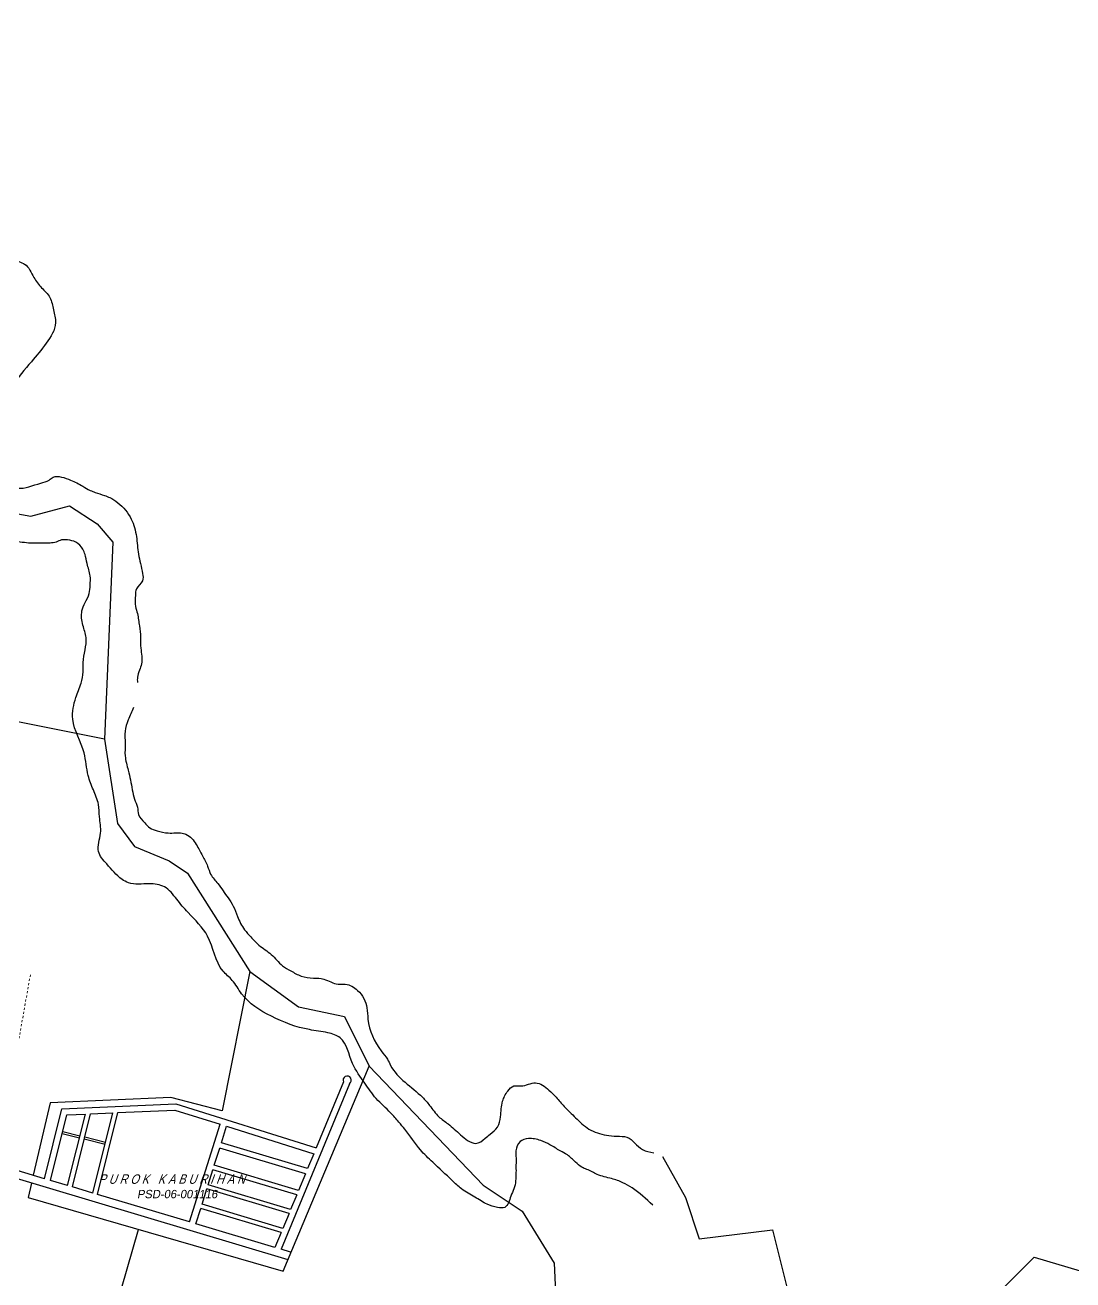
# Model space of a CAD drawing. Header units: inches. Extents: x -1369 to 1198, y -366 to 1398.
# Drawn here: x -408.8 to -358.7, y 1085.4 to 1145.3 of the extents above; entities that cross this region are included whole.
import ezdxf
from ezdxf.enums import TextEntityAlignment as Align

# ---------------------------------------------------------------- set-up
doc = ezdxf.new("R2010")
doc.units = ezdxf.units.IN
doc.header["$MEASUREMENT"] = 0
doc.linetypes.add('ACAD_ISO02W100', pattern=[15, 12, -3])
doc.layers.add('CREEK_RIVER', color=7, linetype='Continuous')
doc.layers.add('SUBLOTS', color=1, linetype='Continuous')
doc.layers.add('ROAD', color=8, linetype='Continuous', lineweight=20)
doc.layers.add('SUBDIVIDION', color=8, linetype='Continuous', lineweight=25)
doc.styles.add('LOT_NO', font='ARIALN.TTF', dxfattribs={"width": 1.5, "height": 1})
doc.styles.add('PX-0', font='leroy')

msp = doc.modelspace()

# ---------------------------------------------------------------- linework, layer by layer
at = {"color": 8}
for p, q in [((-407.0239, 1092.3825), (-406.2015, 1092.1783)), ((-407.0004, 1092.4773), (-406.1779, 1092.2732)), ((-405.9467, 1092.2157), (-404.9532, 1091.9691)), ((-405.9703, 1092.1209), (-404.9768, 1091.8743))]:
    msp.add_line(p, q, dxfattribs=at)
msp.add_arc((-393.4121, 1094.924), 0.1991, 302.01261, 204.165662, dxfattribs=at)
at = {"layer": 'CREEK_RIVER', "color": 8}
for points in [[(-417.2499, 1145.3298), (-416.8869, 1143.7871), (-416.6659, 1143.1247), (-416.5431, 1142.364), (-416.4204, 1141.9224), (-416.3713, 1141.1372), (-416.5923, 1139.7141), (-416.6905, 1139.0026), (-416.5923, 1138.5609), (-415.9784, 1137.5059), (-415.7083, 1136.8925), (-415.4382, 1136.3527), (-415.2418, 1136.2055), (-414.8489, 1136.1809), (-414.5297, 1136.0828), (-413.1301, 1135.8865), (-412.197, 1135.5675), (-411.4358, 1135.3712), (-409.9492, 1134.6231), (-409.3845, 1134.1324), (-408.8197, 1133.9116), (-408.3778, 1133.2737), (-408.0095, 1132.7829), (-407.6166, 1132.3167), (-407.4447, 1131.7279), (-407.3465, 1131.1145), (-407.7885, 1130.133), (-408.5005, 1129.2497), (-409.4233, 1128.1077), (-409.8162, 1127.617), (-410.4055, 1127.0281), (-410.6019, 1126.6846), (-410.9457, 1126.1939), (-410.9948, 1125.8994), (-410.9948, 1125.4578), (-410.7983, 1125.0161), (-410.6019, 1124.1819), (-410.4546, 1124.0347), (-410.3073, 1123.4458), (-410.0617, 1123.2495), (-409.6688, 1123.2495), (-409.1778, 1123.2005), (-408.0483, 1123.4458), (-407.6554, 1123.593), (-407.459, 1123.7403), (-407.0661, 1123.7403), (-406.6241, 1123.593), (-406.0348, 1123.2986), (-405.691, 1123.1023), (-405.4455, 1123.0042), (-405.0035, 1122.857), (-404.758, 1122.7588), (-404.3651, 1122.5135), (-403.7266, 1121.728), (-403.4811, 1120.8941), (-403.3829, 1120.0598), (-403.1865, 1119.1275), (-403.1865, 1118.784), (-403.4811, 1118.3914), (-403.5303, 1118.0969), (-403.5303, 1117.5571), (-403.432, 1117.2136), (-403.3829, 1116.9192), (-403.3338, 1116.6248), (-403.2847, 1116.085), (-403.2703, 1115.5639), (-403.2356, 1114.8091), (-403.3338, 1114.5147), (-403.432, 1114.1712), (-403.432, 1113.9258)], [(-378.8154, 1088.948), (-379.7975, 1089.7822), (-380.2395, 1090.0276), (-380.7797, 1090.2239), (-381.4672, 1090.4202), (-381.9583, 1090.6655), (-382.2039, 1090.7637), (-382.4985, 1091.009), (-382.8914, 1091.3525), (-383.2352, 1091.5488), (-383.7262, 1091.8433), (-384.1682, 1092.0395), (-384.7575, 1092.1377), (-385.1504, 1091.9905), (-385.3468, 1091.5488), (-385.3468, 1091.3035), (-385.3468, 1090.8618), (-385.3468, 1090.5183), (-385.445, 1089.7331), (-385.5924, 1089.3896), (-385.887, 1088.8498), (-386.2308, 1088.8498), (-386.7219, 1088.9971), (-387.3112, 1089.3406), (-387.9496, 1089.7331), (-388.3916, 1090.1257), (-389.3246, 1091.009), (-389.9139, 1091.5979), (-390.6506, 1092.5793), (-390.9452, 1092.9229), (-391.3381, 1093.3645), (-391.6819, 1093.708), (-392.0256, 1094.0515), (-392.5658, 1094.7876), (-393.1551, 1095.72), (-393.7444, 1096.9468), (-394.3337, 1097.1921), (-395.2177, 1097.3394), (-397.0347, 1097.9773), (-398.4589, 1099.0569), (-398.9008, 1099.6948), (-399.3428, 1100.1365), (-400.0794, 1101.8049), (-401.0125, 1102.9336), (-401.5527, 1103.5715), (-402.142, 1104.1604), (-402.8786, 1104.3076), (-403.8608, 1104.3567), (-404.1635, 1104.5204), (-404.9001, 1105.2565), (-405.293, 1105.8454), (-405.1948, 1106.7287), (-405.2439, 1107.5138), (-405.293, 1108.1027), (-405.5385, 1108.7897), (-405.7841, 1109.4767), (-405.9805, 1110.5563), (-406.5207, 1112.1757), (-406.3734, 1113.2062), (-406.1278, 1113.8932), (-406.0296, 1114.433), (-406.0296, 1114.8747), (-405.8864, 1116.0699), (-406.0337, 1116.6588), (-406.0828, 1117.3458), (-405.9355, 1117.7384), (-405.739, 1118.18), (-405.6899, 1118.5726), (-405.6899, 1119.0143), (-405.8373, 1119.6031), (-405.9355, 1120.0448), (-406.0337, 1120.2901), (-406.3775, 1120.6336), (-406.7703, 1120.7318), (-407.065, 1120.7318), (-407.3105, 1120.6336), (-407.6052, 1120.5846), (-408.2436, 1120.5846), (-408.6365, 1120.5846), (-409.0293, 1120.6336), (-409.4713, 1120.6827), (-409.9133, 1120.6827), (-410.4535, 1120.7318), (-410.8464, 1120.7809), (-411.141, 1120.879), (-411.4357, 1120.9771), (-411.7794, 1120.9771), (-412.5163, 1121.7225), (-413.1054, 1122.3512), (-413.2527, 1123.2835), (-413.2036, 1123.7743), (-413.4, 1124.591), (-413.3719, 1124.8574), (-413.4211, 1125.0817), (-413.3739, 1125.4308)], [(-403.6268, 1112.7239), (-403.8723, 1112.1351), (-404.0197, 1111.5953), (-404.0197, 1111.0064), (-404.0197, 1110.4176), (-403.8723, 1109.7305), (-403.6759, 1108.7982), (-403.5777, 1108.3565), (-403.4304, 1107.9639), (-403.3812, 1107.6204), (-403.0866, 1107.2278), (-402.8411, 1106.9825), (-402.4973, 1106.8353), (-401.9571, 1106.7371), (-401.6133, 1106.7371), (-401.3678, 1106.7371), (-401.1122, 1106.6743), (-400.6211, 1106.1836), (-400.3264, 1105.6438), (-400.0809, 1105.1531), (-399.9336, 1104.7605), (-399.5898, 1104.3189), (-399.3443, 1103.9754), (-399.0987, 1103.6319), (-398.8532, 1103.2393), (-398.6567, 1102.7486), (-398.313, 1102.1106), (-398.0183, 1101.7671), (-397.6255, 1101.3745), (-397.0361, 1100.9329), (-396.496, 1100.3931), (-396.1031, 1100.1477), (-395.612, 1099.9024), (-395.0227, 1099.8042), (-394.5316, 1099.7552), (-393.8441, 1099.5098), (-393.5003, 1099.5098), (-392.911, 1099.2154), (-392.469, 1098.3811), (-392.4199, 1097.8413), (-391.7815, 1096.3201), (-391.4869, 1095.9275), (-391.3395, 1095.6331), (-389.8172, 1094.1118), (-389.4734, 1093.7193), (-389.0314, 1093.1795), (-388.5894, 1092.836), (-388.2948, 1092.5906), (-387.6564, 1092.0508), (-387.2635, 1091.9036), (-386.8215, 1092.1489), (-386.576, 1092.3452), (-386.2322, 1092.6887), (-386.0849, 1093.1795), (-385.9867, 1093.9155), (-385.7411, 1094.4063), (-385.4465, 1094.6516), (-385.1027, 1094.6516), (-384.4152, 1094.7989), (-383.7768, 1094.4553), (-383.433, 1094.1118), (-383.0402, 1093.6702), (-382.5, 1093.1304), (-381.8616, 1092.5906), (-381.0267, 1092.2962), (-380.5356, 1092.2471), (-380.0445, 1092.198), (-379.3079, 1091.6091), (-378.7677, 1091.4619)]]:
    msp.add_spline(points, degree=3, dxfattribs=at)
at = {"layer": 'ROAD', "color": 8, "linetype": 'ACAD_ISO02W100', "ltscale": 0.0001}
msp.add_lwpolyline([(-408.5462, 1099.9615), (-410.1614, 1090.9056)], dxfattribs=at)
at = {"layer": 'SUBDIVIDION', "color": 8}
for p, q in [((-393.3066, 1094.7551), (-396.5727, 1086.8473)), ((-393.5937, 1094.8425), (-394.8953, 1091.6913)), ((-404.361, 1093.3769), (-401.6403, 1093.4964)), ((-401.6403, 1093.4964), (-399.4867, 1092.8201)), ((-407.5819, 1090.1352), (-406.8037, 1093.2697)), ((-406.8037, 1093.2697), (-405.9209, 1093.3084)), ((-406.769, 1089.8925), (-405.9209, 1093.3084)), ((-406.5405, 1089.8242), (-405.6727, 1093.3193)), ((-405.6727, 1093.3193), (-404.6064, 1093.3662)), ((-405.5586, 1089.531), (-404.6064, 1093.3662)), ((-405.3326, 1089.4635), (-404.361, 1093.3769)), ((-400.9517, 1088.1551), (-399.4867, 1092.8201)), ((-399.4234, 1091.9337), (-399.1757, 1092.7224)), ((-399.76, 1090.8621), (-399.5024, 1091.6822)), ((-395.4045, 1090.4584), (-399.5024, 1091.6822)), ((-395.3034, 1090.7032), (-399.4234, 1091.9337)), ((-395.0097, 1091.4141), (-395.3034, 1090.7032)), ((-396.2375, 1086.3466), (-410.2292, 1090.5252)), ((-407.8685, 1090.2208), (-410.1614, 1090.9056)), ((-400.0558, 1089.9203), (-399.8294, 1090.6411)), ((-395.8232, 1089.4446), (-399.8294, 1090.6411)), ((-395.7343, 1089.6599), (-399.76, 1090.8621)), ((-395.4045, 1090.4584), (-395.7343, 1089.6599)), ((-406.769, 1089.8925), (-407.5819, 1090.1352)), ((-405.5586, 1089.531), (-406.5405, 1089.8242)), ((-396.1131, 1088.7428), (-400.0558, 1089.9203)), ((-400.9517, 1088.1551), (-405.3326, 1089.4635)), ((-400.3446, 1089.0004), (-400.1149, 1089.7319)), ((-396.1888, 1088.5594), (-400.1149, 1089.7319)), ((-395.8232, 1089.4446), (-396.1131, 1088.7428)), ((-400.6408, 1088.0575), (-400.4081, 1088.7982)), ((-396.5643, 1087.6503), (-400.4081, 1088.7982)), ((-396.483, 1087.8471), (-400.3446, 1089.0004)), ((-396.8605, 1086.9333), (-400.6394, 1088.0618)), ((-396.1888, 1088.5594), (-396.483, 1087.8471)), ((-396.5643, 1087.6503), (-396.8605, 1086.9333)), ((-396.1276, 1086.7144), (-396.5727, 1086.8473))]:
    msp.add_line(p, q, dxfattribs=at)
for points in [[(-407.8685, 1090.2208), (-407.0398, 1093.5583), (-401.6009, 1093.7972), (-394.8953, 1091.6913)], [(-399.1757, 1092.7224), (-395.0097, 1091.4141)]]:
    msp.add_lwpolyline(points, dxfattribs=at)
at = {"layer": 'SUBLOTS', "color": 8}
for points in [[(-413.3739, 1125.4308), (-411.6508, 1122.4308), (-408.5202, 1121.8739), (-406.681, 1122.3646), (-405.3557, 1121.5038), (-404.6047, 1120.6209), (-405.0122, 1111.2192), (-411.6272, 1112.5413), (-411.721, 1112.0525), (-414.4316, 1112.4894), (-415.3643, 1107.3633), (-416.2096, 1107.3924), (-416.5302, 1105.3536), (-417.1423, 1105.3245), (-416.7343, 1104.6837), (-417.4138, 1104.4764)], [(-405.0122, 1111.2192), (-404.3789, 1107.1875), (-403.5744, 1106.0875), (-401.9232, 1105.4105), (-401.034, 1104.8182), (-398.0702, 1100.1219), (-395.7414, 1098.4295), (-393.5397, 1097.9641), (-392.3542, 1095.5948), (-386.9134, 1089.9027), (-385.0504, 1088.6757), (-383.5262, 1086.1795), (-383.4415, 1084.4448)], [(-398.0702, 1100.1219), (-399.3859, 1093.4642), (-401.8416, 1094.0988), (-407.5999, 1093.845), (-408.4095, 1090.3824)], [(-408.4971, 1090.0079), (-408.6585, 1089.3179), (-396.4644, 1085.8062), (-392.3542, 1095.5948)], [(-378.3534, 1091.2864), (-377.2569, 1089.3154), (-376.599, 1087.3445), (-373.0902, 1087.7824), (-372.213, 1084.2785), (-367.6077, 1083.8405), (-362.5638, 1084.4975), (-360.5901, 1086.4685), (-358.397, 1085.8115)], [(-415.5536, 1067.7687), (-408.4903, 1070.0597), (-403.382, 1087.7984)]]:
    msp.add_lwpolyline(points, dxfattribs=at)

# ---------------------------------------------------------------- texts
at = {"layer": 'SUBDIVIDION', "color": 8}
for s, height, style, oblique, p in [('P U R O K   K A B U R I H A N', 0.45, 'LOT_NO', 20, (-401.8049, 1089.8402)), ('PSD-06-001116', 0.4, 'PX-0', 10, (-401.5331, 1089.1647))]:
    msp.add_text(s, height=height, dxfattribs=dict(at, style=style, oblique=oblique)).set_placement(p, align=Align.BOTTOM_CENTER)

doc.saveas('drawing.dxf')
